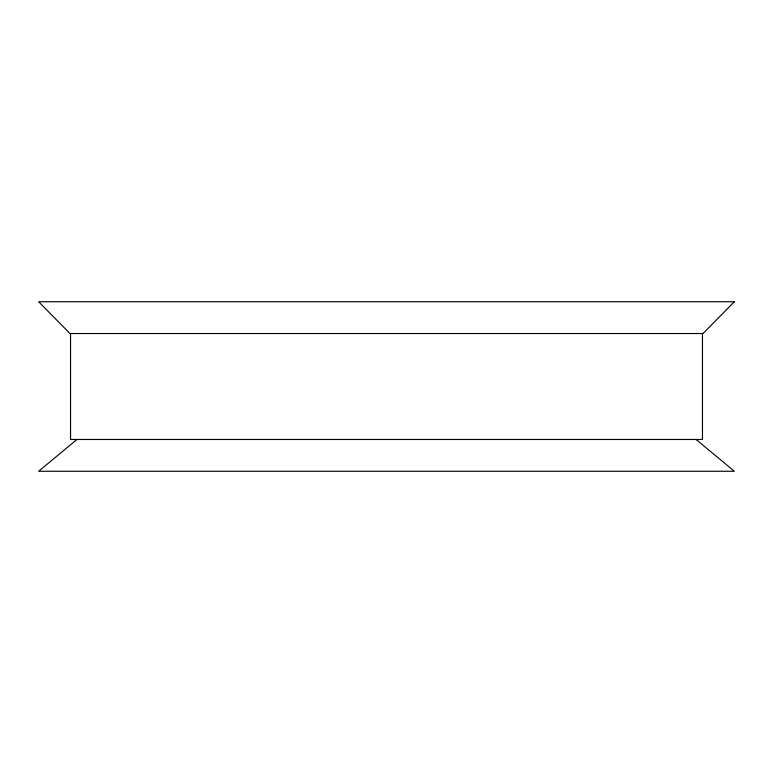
<?xml version="1.0" encoding="UTF-8"?>
<svg xmlns="http://www.w3.org/2000/svg" width="773" height="773" viewBox="0 0 773 773"><rect width="100%" height="100%" fill="white"/><g stroke="black" fill="none" stroke-linecap="round" stroke-linejoin="round"><path stroke-width="1.16" d="M76.913 439.479L38.65 471.259L734.35 471.259L696.087 439.479M702.454 333.521L702.454 439.479L70.546 439.479L70.546 333.521M734.35 301.741L703.044 333.521L69.957 333.521L38.65 301.741L734.35 301.741"/></g></svg>
